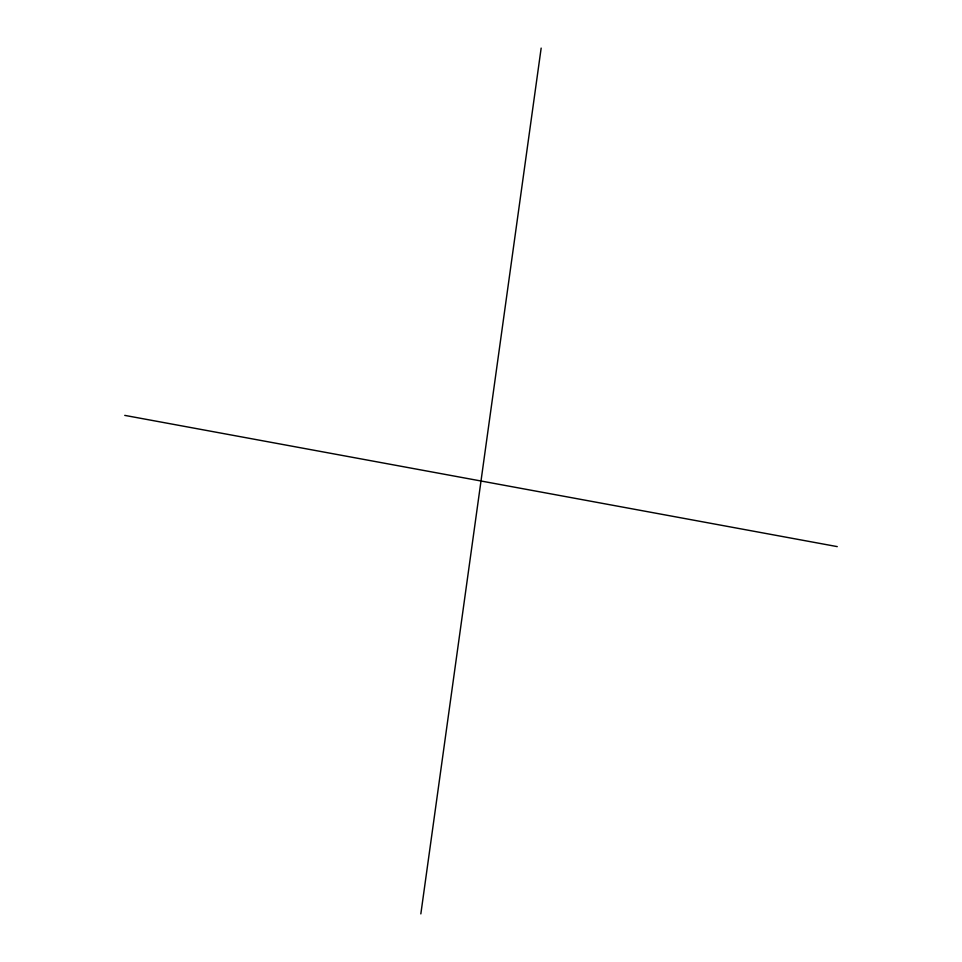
<?xml version="1.0" encoding="UTF-8"?>
<svg xmlns="http://www.w3.org/2000/svg" width="962" height="962" viewBox="0 0 962 962"><rect width="100%" height="100%" fill="white"/><g stroke="black" fill="none" stroke-linecap="round" stroke-linejoin="round"><path stroke-width="1.44" d="M420.839 913.9L541.161 48.1M124.747 415.38L837.253 546.62"/></g></svg>
